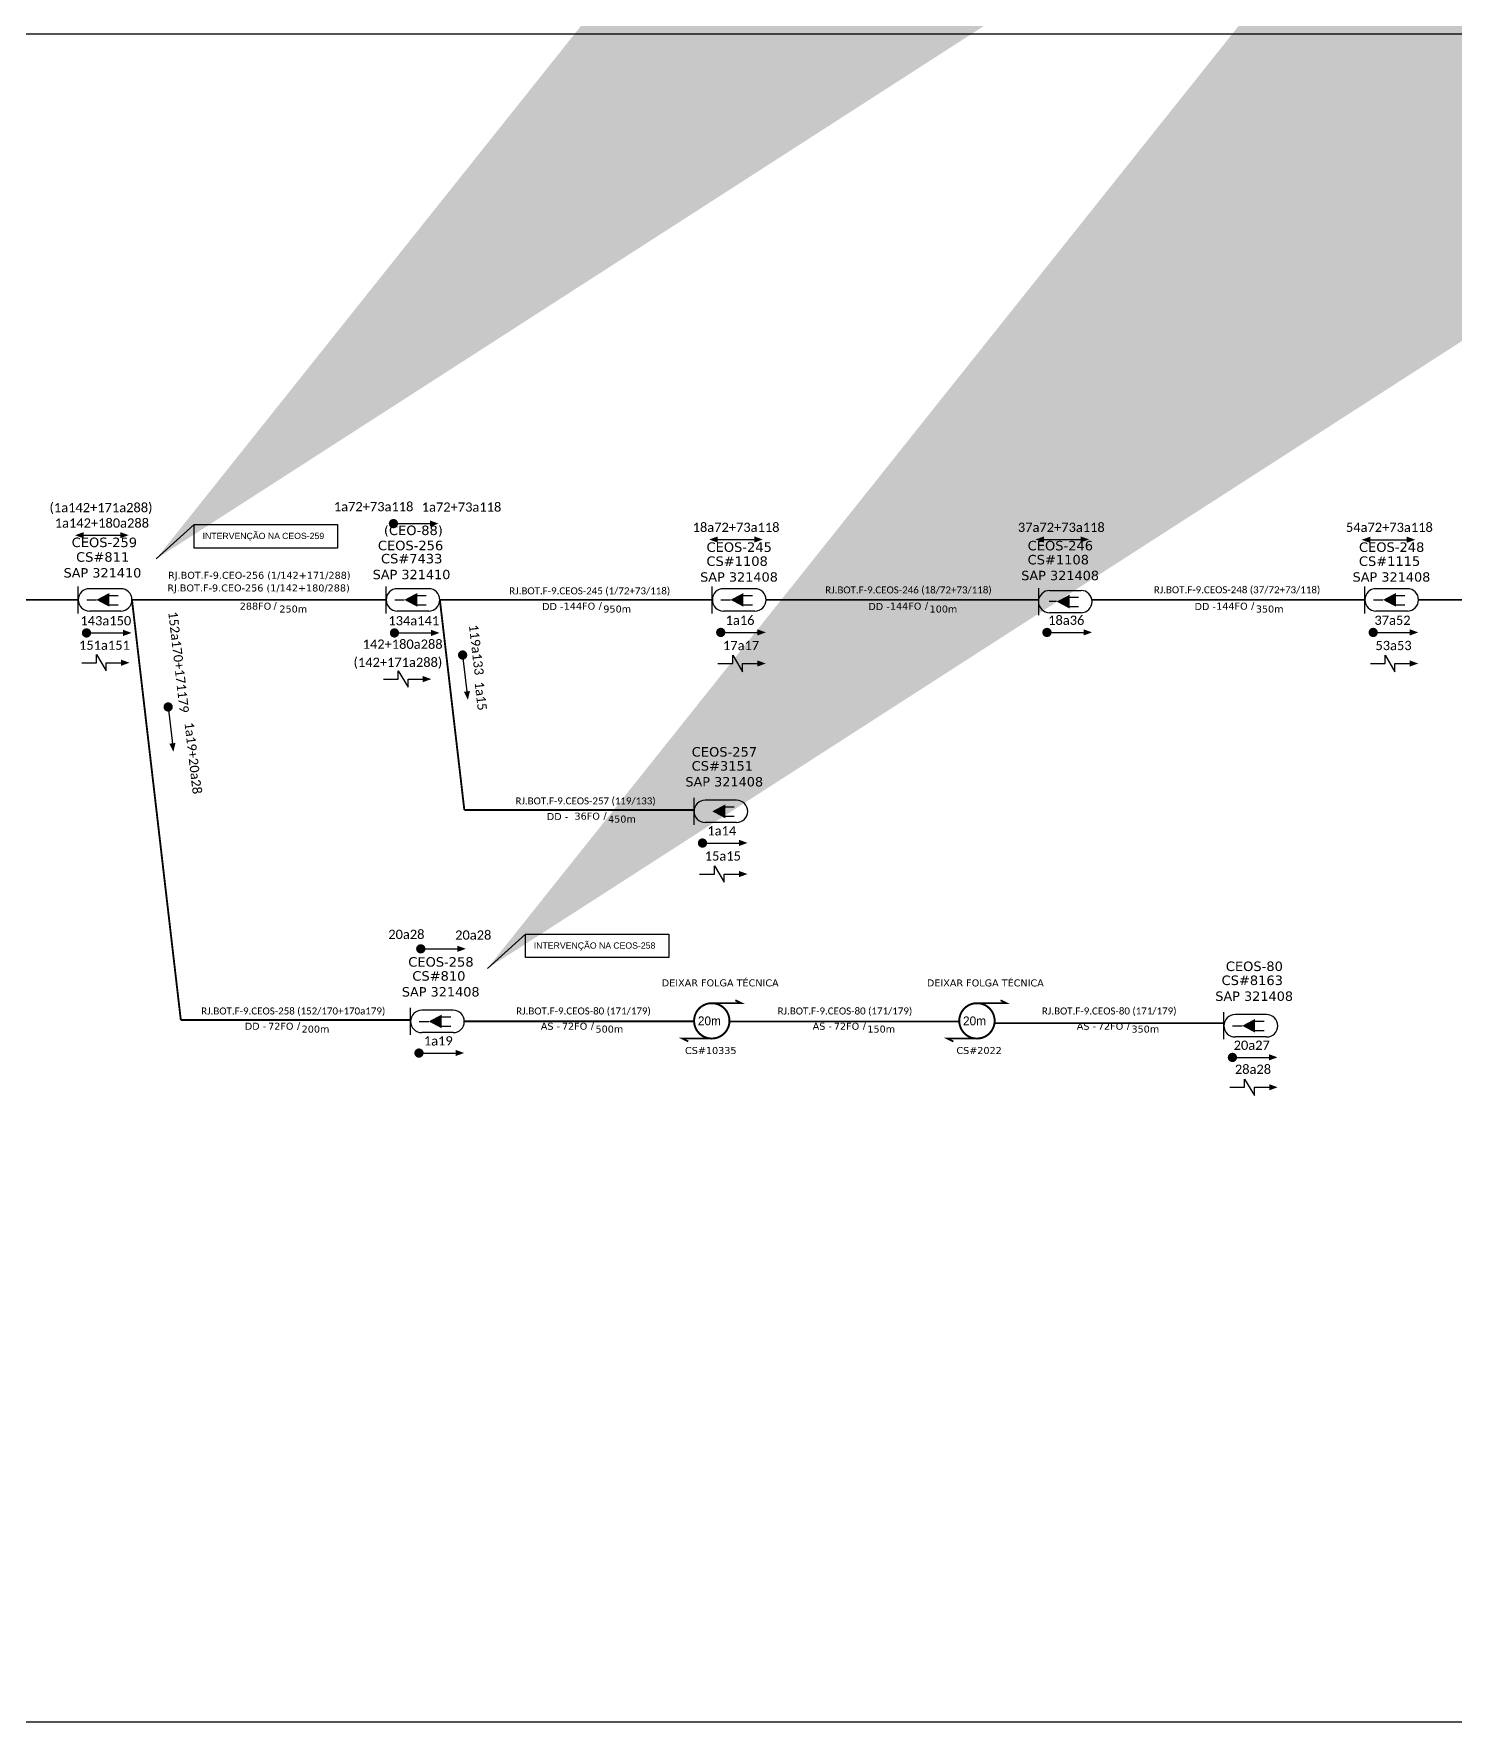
# Model space of a CAD drawing. Extents: x 57889 to 59083, y 58759 to 60460.
# Drawn here: x 58228.3 to 58531.9, y 60098.9 to 60459.9 of the extents above; entities that cross this region are included whole.
import ezdxf
from ezdxf.enums import TextEntityAlignment as Align

# ---------------------------------------------------------------- set-up
doc = ezdxf.new("R2010")
doc.units = 0
doc.layers.get('0').update_dxf_attribs({"linetype": 'CONTINUOUS'})
for name, color, linetype in [('10_4-POSTES', 1, 'CONTINUOUS'), ('20_4-CEOS', 1, 'CONTINUOUS'), ('20_5-CABO_AÉREO', 1, 'CONTINUOUS'), ('20_5-CEO', 1, 'CONTINUOUS'), ('40_1-ETIQUETAS', 1, 'CONTINUOUS'), ('SETA', 7, 'CONTINUOUS'), ('UIFILAR_ESTACAO_GPON_OI', 3, 'CONTINUOUS')]:
    doc.layers.add(name, color=color, linetype=linetype)
doc.styles.add('ARIAL', font='arial.ttf')
doc.styles.add('ROMANS', font='romans.shx')
doc.styles.add('SIREDIT', font='verdana.ttf')
doc.linetypes.add('FENCELINE1', pattern='A,0.25,-0.1,[133,ltypeshp.shx,S=0.1,R=0,X=-0.1,Y=0],-0.1,1', length=1.45)
doc.dimstyles.new('CL', dxfattribs={"dimtxt": 1, "dimasz": 2, "dimexe": 0.18, "dimexo": 0.0625, "dimgap": 0.09, "dimtad": 0, "dimdec": 0, "dimrnd": 1, "dimzin": 0, "dimtxsty": 'SIREDIT', "dimblk": 'NONE', "dimcen": 0, "dimse1": 1, "dimse2": 1, "dimsd1": 1, "dimsd2": 1, "dimclrt": 7, "dimazin": 3, "dimtfac": 1, "dimtdec": 0, "dimtofl": 0, "dimtmove": 0, "dimatfit": 3, "dimtolj": 1, "dimtzin": 0})

# ---------------------------------------------------------------- blocks, each defined once
blk = doc.blocks.new('*U54')
at = {"color": 3}
blk.add_lwpolyline([(0.0000405, 0.000041), (0.0001936, 0.000041), (0.0001936, 0.0000158), (0.0000405, 0.0000158)], close=True, dxfattribs=at)
at = {"color": 3, "style": 'ARIAL'}
blk.add_attdef('SERVIÇO_EM_EMENDA_EXIST', text='', height=0.00000666, dxfattribs=at).set_placement((0.0001321, 0.0000254), align=Align.RIGHT)
blk.add_attdef('FID', (0.0001344, 0.0000254), '', height=0.00000666, dxfattribs=at)
at = {"layer": '10_4-POSTES', "style": 'ROMANS'}
for tag, p, flags in [('ID_ATIVIDADE', (-0.0000068, -0.0000086), 3), ('QTDE', (-0.000006, -0.000014), 3), ('FATOR', (-0.0000019, -0.0000113), 1)]:
    blk.add_attdef(tag, p, '', height=0.00000209, dxfattribs=dict(at, flags=flags))
at = {"color": 3}
blk.add_leader([(-0.0000002, 0.0000042), (0.0000405, 0.000041)], dimstyle='CL', override={"dimgap": 0.09, "dimtad": 0}, dxfattribs=at)

msp = doc.modelspace()

# ---------------------------------------------------------------- linework, layer by layer
at = {"color": 0, "const_width": 0.99}
for points in [[(58304.64, 60355.19, 1), (58305.63, 60355.19, 1)], [(58239.04, 60331.81, 1), (58240.03, 60331.81, 1)], [(58374.6, 60331.92, 1), (58375.59, 60331.92, 1)], [(58444.33, 60331.92, 1), (58445.32, 60331.92, 1)], [(58514.06, 60331.92, 1), (58515.05, 60331.92, 1)], [(58319.87, 60327.58, 1), (58319.98, 60326.6, 1)], [(58256.92, 60316.47, 1), (58257.04, 60315.49, 1)], [(58370.7, 60286.89, 1), (58371.69, 60286.89, 1)], [(58310.48, 60264.26, 1), (58311.47, 60264.26, 1)], [(58310.1, 60241.97, 1), (58311.09, 60241.97, 1)], [(58483.97, 60241.04, 1), (58484.96, 60241.04, 1)]]:
    msp.add_lwpolyline(points, format="xyb", close=True, dxfattribs=at)
at = {"color": 7, "const_width": 0.99}
msp.add_lwpolyline([(58304.86, 60331.81, 1), (58305.85, 60331.81, 1)], format="xyb", close=True, dxfattribs=at)
at = {"color": 0}
for points in [[(58241.66, 60325.44), (58241.66, 60327.2), (58243.75, 60323.7), (58243.75, 60325.44)], [(58377.65, 60325.28), (58377.65, 60327.03), (58379.74, 60323.53), (58379.74, 60325.28)], [(58517.11, 60325.28), (58517.11, 60327.03), (58519.2, 60323.53), (58519.2, 60325.28)], [(58306.16, 60321.94), (58306.16, 60323.69), (58308.25, 60320.2), (58308.25, 60321.94)], [(58373.75, 60280.25), (58373.75, 60282), (58375.84, 60278.5), (58375.84, 60280.25)], [(58487.07, 60234.66), (58487.07, 60236.41), (58489.16, 60232.91), (58489.16, 60234.66)]]:
    msp.add_lwpolyline(points, dxfattribs=at)
at = {"color": 1, "const_width": 0.42}
for points in [[(58373.18, 60252.64, 1.000012), (58373.18, 60245.08, 0.999978)], [(58429.86, 60252.64, 1.000012), (58429.86, 60245.08, 0.999978)]]:
    msp.add_lwpolyline(points, format="xyb", close=True, dxfattribs=at)
at = {"color": 1, "const_width": 0.394}
for points in [[(58373.18, 60252.64), (58379.48, 60252.64), (58378.22, 60253.27)], [(58429.86, 60252.64), (58436.16, 60252.64), (58434.9, 60253.27)], [(58373.18, 60245.08), (58366.88, 60245.08), (58368.14, 60244.45)], [(58429.86, 60245.08), (58423.56, 60245.08), (58424.82, 60244.45)]]:
    msp.add_lwpolyline(points, dxfattribs=at)
at = {"layer": '20_4-CEOS', "color": 5}
for p, q in [((58246.85, 60341.28), (58240.14, 60341.28)), ((58312.67, 60341.28), (58305.96, 60341.28)), ((58246.85, 60336.49), (58240.14, 60336.49)), ((58312.67, 60336.49), (58305.96, 60336.49))]:
    msp.add_line(p, q, dxfattribs=at)
at = {"layer": '20_4-CEOS', "color": 0}
for p, q in [((58382.4, 60341.28), (58375.69, 60341.28)), ((58521.86, 60341.28), (58515.15, 60341.28)), ((58382.4, 60336.49), (58375.69, 60336.49)), ((58521.86, 60336.49), (58515.15, 60336.49)), ((58378.49, 60296.05), (58371.78, 60296.05)), ((58378.49, 60291.26), (58371.78, 60291.26))]:
    msp.add_line(p, q, dxfattribs=at)
at = {"layer": '20_4-CEOS', "color": 8}
for p, q in [((58317.89, 60251.13), (58311.18, 60251.13)), ((58491.76, 60250.2), (58485.05, 60250.2)), ((58317.89, 60246.34), (58311.18, 60246.34)), ((58491.76, 60245.41), (58485.05, 60245.41))]:
    msp.add_line(p, q, dxfattribs=at)
at = {"layer": '20_4-CEOS', "color": 5}
for points in [[(58237.75, 60336), (58237.75, 60341.77)], [(58303.56, 60336), (58303.56, 60341.77)], [(58239.6, 60338.89), (58241.64, 60338.89)], [(58239.6, 60338.89), (58241.64, 60338.89)], [(58244.29, 60339.84), (58246.33, 60339.84)], [(58244.29, 60339.84), (58246.33, 60339.84)], [(58244.29, 60337.85), (58246.33, 60337.85)], [(58244.29, 60337.85), (58246.33, 60337.85)], [(58305.42, 60338.89), (58307.46, 60338.89)], [(58305.42, 60338.89), (58307.46, 60338.89)], [(58310.11, 60339.84), (58312.15, 60339.84)], [(58310.11, 60339.84), (58312.15, 60339.84)], [(58310.11, 60337.85), (58312.15, 60337.85)], [(58310.11, 60337.85), (58312.15, 60337.85)]]:
    msp.add_lwpolyline(points, dxfattribs=at)
at = {"layer": '20_4-CEOS', "color": 0}
for points in [[(58373.29, 60336), (58373.29, 60341.77)], [(58512.75, 60336), (58512.75, 60341.77)], [(58375.15, 60338.89), (58377.19, 60338.89)], [(58379.84, 60339.84), (58381.88, 60339.84)], [(58379.84, 60337.85), (58381.88, 60337.85)], [(58449.54, 60339.46), (58451.58, 60339.46)], [(58449.54, 60337.47), (58451.58, 60337.47)], [(58514.61, 60338.89), (58516.65, 60338.89)], [(58519.3, 60339.84), (58521.34, 60339.84)], [(58519.3, 60337.85), (58521.34, 60337.85)], [(58369.38, 60290.77), (58369.38, 60296.54)], [(58375.93, 60294.61), (58377.97, 60294.61)], [(58375.93, 60292.61), (58377.97, 60292.61)], [(58310.65, 60248.74), (58312.68, 60248.74)], [(58484.51, 60247.81), (58486.55, 60247.81)]]:
    msp.add_lwpolyline(points, dxfattribs=at)
at = {"layer": '20_4-CEOS', "color": 5}
for points in [[(58241.64, 60338.89, 0, 2.95, 0), (58244.41, 60338.89, 2.95, 2.95, 0)], [(58241.64, 60338.89, 0, 2.95, 0), (58244.41, 60338.89, 2.95, 2.95, 0)], [(58307.46, 60338.89, 0, 2.95, 0), (58310.23, 60338.89, 2.95, 2.95, 0)], [(58307.46, 60338.89, 0, 2.95, 0), (58310.23, 60338.89, 2.95, 2.95, 0)]]:
    msp.add_lwpolyline(points, format="xyseb", dxfattribs=at)
at = {"layer": '20_4-CEOS', "color": 0}
for points in [[(58377.19, 60338.89, 0, 2.95, 0), (58379.96, 60338.89, 2.95, 2.95, 0)], [(58446.89, 60338.51, 0, 2.95, 0), (58449.66, 60338.51, 2.95, 2.95, 0)], [(58516.65, 60338.89, 0, 2.95, 0), (58519.42, 60338.89, 2.95, 2.95, 0)], [(58373.28, 60293.66, 0, 2.95, 0), (58376.05, 60293.66, 2.95, 2.95, 0)]]:
    msp.add_lwpolyline(points, format="xyseb", dxfattribs=at)
at = {"layer": '20_4-CEOS', "color": 8}
for points in [[(58308.79, 60245.85), (58308.79, 60251.62)], [(58482.65, 60244.92), (58482.65, 60250.69)], [(58315.33, 60249.69), (58317.37, 60249.69)], [(58315.33, 60247.7), (58317.37, 60247.7)], [(58489.2, 60248.76), (58491.24, 60248.76)], [(58489.2, 60246.77), (58491.24, 60246.77)]]:
    msp.add_lwpolyline(points, dxfattribs=at)
for points in [[(58312.68, 60248.74, 0, 2.95, 0), (58315.46, 60248.74, 2.95, 2.95, 0)], [(58486.55, 60247.81, 0, 2.95, 0), (58489.32, 60247.81, 2.95, 2.95, 0)]]:
    msp.add_lwpolyline(points, format="xyseb", dxfattribs=at)
at = {"layer": '20_4-CEOS', "color": 5}
for centre, start, end in [((58240.14, 60338.89), 90, 270), ((58246.85, 60338.89), 270, 90), ((58305.96, 60338.89), 90, 270), ((58312.67, 60338.89), 270, 90)]:
    msp.add_arc(centre, 2.39, start, end, dxfattribs=at)
at = {"layer": '20_4-CEOS', "color": 0}
for centre, start, end in [((58375.69, 60338.89), 90, 270), ((58382.4, 60338.89), 270, 90), ((58515.15, 60338.89), 90, 270), ((58521.86, 60338.89), 270, 90), ((58371.78, 60293.66), 90, 270), ((58378.49, 60293.66), 270, 90)]:
    msp.add_arc(centre, 2.39, start, end, dxfattribs=at)
at = {"layer": '20_4-CEOS', "color": 8}
for centre, start, end in [((58311.18, 60248.74), 90, 270), ((58317.89, 60248.74), 270, 90), ((58485.05, 60247.81), 90, 270), ((58491.76, 60247.81), 270, 90)]:
    msp.add_arc(centre, 2.39, start, end, dxfattribs=at)
at = {"layer": '20_5-CABO_AÉREO', "color": 5, "ltscale": 50, "const_width": 0.4}
for points in [[(58179.49, 60338.89), (58237.75, 60338.89)], [(58249.25, 60338.89), (58303.56, 60338.89)], [(58249.25, 60338.89), (58254.47, 60293.97)], [(58254.47, 60293.97), (58259.69, 60249.05)], [(58259.69, 60249.05), (58308.81, 60249.05)]]:
    msp.add_lwpolyline(points, dxfattribs=at)
at = {"layer": '20_5-CABO_AÉREO', "color": 0, "ltscale": 50, "const_width": 0.4}
for points in [[(58315.06, 60338.89), (58320.29, 60293.97)], [(58320.29, 60293.97), (58369.41, 60293.97)]]:
    msp.add_lwpolyline(points, dxfattribs=at)
at = {"layer": '20_5-CABO_AÉREO', "color": 1, "linetype": 'FENCELINE1', "ltscale": 50, "const_width": 0.4}
for points in [[(58320.29, 60248.74), (58369.41, 60248.74)], [(58376.96, 60248.73), (58426.08, 60248.73)], [(58433.61, 60248.37), (58482.72, 60248.37)]]:
    msp.add_lwpolyline(points, dxfattribs=at)
at = {"layer": '20_5-CEO', "color": 0}
for p, q in [((58445.39, 60340.9), (58452.1, 60340.9)), ((58452.1, 60336.12), (58445.39, 60336.12))]:
    msp.add_line(p, q, dxfattribs=at)
for points in [[(58443, 60341.4), (58443, 60335.63)], [(58446.89, 60338.51), (58445.28, 60338.51)]]:
    msp.add_lwpolyline(points, dxfattribs=at)
for centre, start, end in [((58445.39, 60338.51), 90, 270), ((58452.1, 60338.51), 270, 90)]:
    msp.add_arc(centre, 2.39, start, end, dxfattribs=at)
at = {"layer": '40_1-ETIQUETAS', "color": 0, "const_width": 0.4}
for points in [[(58315.06, 60338.89), (58373.29, 60338.89)], [(58384.79, 60338.89), (58443.02, 60338.89)], [(58454.52, 60338.89), (58512.75, 60338.89)], [(58524.25, 60338.89), (58582.48, 60338.89)]]:
    msp.add_lwpolyline(points, dxfattribs=at)
at = {"layer": 'SETA', "color": 0}
for points in [[(58305.13, 60355.19), (58313.64, 60355.19)], [(58238.9, 60352.7), (58247.41, 60352.7)], [(58374.45, 60351.79), (58382.96, 60351.79)], [(58444.18, 60351.79), (58452.69, 60351.79)], [(58513.91, 60351.73), (58522.42, 60351.73)], [(58239.53, 60331.81), (58248.04, 60331.81)], [(58305.35, 60331.81), (58313.86, 60331.81)], [(58375.09, 60331.92), (58383.6, 60331.92)], [(58444.82, 60331.92), (58453.33, 60331.92)], [(58514.55, 60331.92), (58523.06, 60331.92)], [(58319.92, 60327.09), (58320.9, 60318.63)], [(58238.5, 60325.44), (58241.66, 60325.44)], [(58243.75, 60325.44), (58246.91, 60325.44)], [(58374.49, 60325.28), (58377.65, 60325.28)], [(58379.74, 60325.28), (58382.9, 60325.28)], [(58513.95, 60325.28), (58517.11, 60325.28)], [(58519.2, 60325.28), (58522.36, 60325.28)], [(58303, 60321.94), (58306.16, 60321.94)], [(58308.25, 60321.94), (58311.41, 60321.94)], [(58256.98, 60315.98), (58257.96, 60307.53)], [(58371.19, 60286.89), (58379.7, 60286.89)], [(58370.59, 60280.25), (58373.75, 60280.25)], [(58375.84, 60280.25), (58379, 60280.25)], [(58310.98, 60264.26), (58319.49, 60264.26)], [(58310.6, 60241.97), (58319.11, 60241.97)], [(58484.46, 60241.04), (58492.97, 60241.04)], [(58483.91, 60234.66), (58487.07, 60234.66)], [(58489.16, 60234.66), (58492.32, 60234.66)]]:
    msp.add_lwpolyline(points, dxfattribs=at)
for points in [[(58312.96, 60355.86), (58314.77, 60355.2), (58312.96, 60354.54)], [(58238.9, 60353.36), (58237.08, 60352.7), (58238.9, 60352.04)], [(58246.73, 60353.38), (58248.54, 60352.72), (58246.73, 60352.06)], [(58374.45, 60352.45), (58372.63, 60351.79), (58374.45, 60351.13)], [(58382.28, 60352.46), (58384.09, 60351.8), (58382.28, 60351.14)], [(58444.18, 60352.45), (58442.36, 60351.79), (58444.18, 60351.13)], [(58452.01, 60352.46), (58453.82, 60351.8), (58452.01, 60351.14)], [(58513.91, 60352.39), (58512.09, 60351.73), (58513.91, 60351.07)], [(58521.74, 60352.4), (58523.55, 60351.74), (58521.74, 60351.08)], [(58247.36, 60332.48), (58249.17, 60331.82), (58247.36, 60331.16)], [(58313.18, 60332.48), (58314.99, 60331.82), (58313.18, 60331.16)], [(58382.92, 60332.59), (58384.73, 60331.93), (58382.92, 60331.27)], [(58452.65, 60332.59), (58454.46, 60331.93), (58452.65, 60331.27)], [(58522.38, 60332.59), (58524.19, 60331.93), (58522.38, 60331.27)], [(58246.91, 60326.1), (58248.73, 60325.44), (58246.91, 60324.78)], [(58311.41, 60322.6), (58313.23, 60321.94), (58311.41, 60321.28)], [(58382.9, 60325.94), (58384.72, 60325.28), (58382.9, 60324.62)], [(58522.36, 60325.94), (58524.18, 60325.28), (58522.36, 60324.62)], [(58321.49, 60319.39), (58321.05, 60317.51), (58320.18, 60319.24)], [(58258.55, 60308.28), (58258.1, 60306.41), (58257.24, 60308.13)], [(58379.02, 60287.57), (58380.83, 60286.91), (58379.02, 60286.25)], [(58379, 60280.91), (58380.82, 60280.25), (58379, 60279.59)], [(58318.81, 60264.93), (58320.62, 60264.27), (58318.81, 60263.61)], [(58318.42, 60242.65), (58320.24, 60241.99), (58318.42, 60241.33)], [(58492.29, 60241.72), (58494.1, 60241.06), (58492.29, 60240.4)], [(58492.32, 60235.32), (58494.13, 60234.66), (58492.32, 60234)]]:
    msp.add_solid(points, dxfattribs=at)
at = {"layer": 'UIFILAR_ESTACAO_GPON_OI', "color": 6, "linetype": 'BYBLOCK'}
msp.add_lwpolyline([(57897.03, 60459.94), (59082.66, 60459.94), (59082.66, 60098.88), (57897.03, 60098.88)], close=True, dxfattribs=at)

# ---------------------------------------------------------------- block references
at = {"color": 0, "xscale": 199999.9999999376, "yscale": 199999.9999999376, "zscale": 199999.9999999376}
for p, values in [((58254.46, 60346.81), {'SERVIÇO_EM_EMENDA_EXIST': 'INTERVENÇÃO NA', 'FID': 'CEOS-259'}), ((58325.25, 60259.22), {'SERVIÇO_EM_EMENDA_EXIST': 'INTERVENÇÃO NA', 'FID': 'CEOS-258'})]:
    msp.add_blockref('*U54', p, dxfattribs=at).add_auto_attribs(values)

# ---------------------------------------------------------------- texts
at = {"color": 0}
for p in [(58370.21, 60247.92), (58426.88, 60247.91)]:
    msp.add_text('20m', height=1.89, dxfattribs=at).set_placement(p)
at = {"color": 0, "char_height": 1.98, "width": 25.1052, "attachment_point": 5}
for s, insert in [('{\\fCalibri|b0|i0|c0|p34;\\C7;(1a142\\C0;+171a288)}', (58242.63, 60358.41)), ('{\\fCalibri|b0|i0|c0|p34;\\C7;1a7\\C0;2+73a118}', (58300.9, 60358.81)), ('{\\fCalibri|b0|i0|c0|p34;\\C7;1a7\\C0;2+73a118}', (58319.69, 60358.72)), ('{\\fCalibri|b0|i0|c0|p34;\\C7;18a72\\C0;+73a118}', (58378.37, 60354.39)), ('{\\fCalibri|b0|i0|c0|p34;\\C7;37a72\\C0;+73a118}', (58447.89, 60354.39)), ('{\\fCalibri|b0|i0|c0|p34;\\C7;54a72\\C0;+73a118}', (58518.01, 60354.39)), ('{\\fCalibri|b0|i0|c0|p34;\\C7;143a150}', (58243.66, 60334.41)), ('{\\fCalibri|b0|i0|c0|p34;\\C7;134a141}', (58309.48, 60334.41)), ('{\\fCalibri|b0|i0|c0|p34;\\C7;1a16}', (58379.22, 60334.52)), ('{\\fCalibri|b0|i0|c0|p34;\\C7;18a36}', (58448.95, 60334.52)), ('{\\fCalibri|b0|i0|c0|p34;\\C7;37a52}', (58518.68, 60334.52)), ('{\\fCalibri|b0|i0|c0|p34;151a151}', (58243.37, 60329.18)), ('{\\fCalibri|b0|i0|c0|p34;\\C7;17a17}', (58379.44, 60329.12)), ('{\\fCalibri|b0|i0|c0|p34;\\C7;53a53}', (58518.9, 60329.12)), ('{\\fCalibri|b0|i0|c0|p34;\\C7;1a14}', (58375.32, 60289.49)), ('{\\fCalibri|b0|i0|c0|p34;\\C7;15a15}', (58375.54, 60284.1)), ('{\\fCalibri|b0|i0|c0|p34;\\C7;20a28}', (58307.9, 60267.35)), ('{\\fCalibri|b0|i0|c0|p34;\\C7;20a28}', (58322.2, 60267.2)), ('{\\fCalibri|b0|i0|c0|p34;\\C7;1a19}', (58314.72, 60244.57)), ('{\\fCalibri|b0|i0|c0|p34;\\C7;20a27}', (58488.59, 60243.64)), ('{\\fCalibri|b0|i0|c0|p34;\\C7;28a28}', (58488.86, 60238.5))]:
    msp.add_mtext(s, dxfattribs=dict(at, insert=insert))
at = {"color": 1, "char_height": 1.98, "width": 25.1052, "attachment_point": 5}
for s, insert in [('{\\fCalibri|b0|i0|c0|p34;1a142+180a288}', (58242.82, 60355.3)), ('{\\fCalibri|b0|i0|c0|p34;142+180a288}', (58307.1, 60329.4))]:
    msp.add_mtext(s, dxfattribs=dict(at, insert=insert))
at = {"color": 0, "char_height": 1.98, "width": 25.1052, "attachment_point": 5, "rotation": 276.5938}
for s, insert in [('{\\fCalibri|b0|i0|c0|p34;\\C7;152a170\\C1;+171179}', (58259.22, 60325.56)), ('{\\fCalibri|b0|i0|c0|p34;\\C7;119a133}', (58322.86, 60328.2)), ('{\\fCalibri|b0|i0|c0|p34;\\C7;1a15}', (58323.81, 60318.32)), ('{\\fCalibri|b0|i0|c0|p34;\\C7;1a19\\C1;+20a28}', (58262.34, 60305.04))]:
    msp.add_mtext(s, dxfattribs=dict(at, insert=insert))
at = {"color": 5, "insert": (58306.09, 60325.32), "char_height": 1.98, "width": 5.5123, "attachment_point": 5}
msp.add_mtext('{\\fCalibri|b0|i0|c0|p34;(142+171a288)}', dxfattribs=at)
at = {"layer": '20_4-CEOS', "color": 0, "style": 'SIREDIT'}
for s, height, p in [('CEOS-259', 2.028, (58243.35, 60350.17)), ('CEOS-256', 2.028, (58308.8, 60349.5)), ('(CEO-88)', 2.028, (58309.4, 60352.74)), ('CEOS-246', 2.028, (58447.69, 60349.47)), ('CS#811', 2.028, (58242.98, 60347.04)), ('CS#1108 ', 2.028, (58379.04, 60346.15)), ('CEOS-245', 2.028, (58379.04, 60349.15)), ('CS#1108 ', 2.028, (58447.69, 60346.47)), ('CS#1115 ', 2.028, (58518.5, 60346.15)), ('CEOS-248', 2.028, (58518.5, 60349.15)), ('SAP 321410', 2, (58242.94, 60343.67)), ('SAP 321408', 2, (58379, 60342.78)), ('SAP 321408', 2, (58447.64, 60343.1)), ('SAP 321408', 2, (58518.46, 60342.78)), ('CS#3151 ', 2.028, (58375.88, 60302.37)), ('CEOS-257', 2.028, (58375.88, 60305.37)), ('SAP 321408', 2, (58375.84, 60298.99))]:
    msp.add_text(s, height=height, dxfattribs=at).set_placement(p, align=Align.CENTER)
at = {"layer": '20_4-CEOS', "color": 7, "style": 'SIREDIT'}
for s, height, p in [('CS#7433', 2.028, (58309.04, 60346.69)), ('SAP 321410', 2, (58309, 60343.31)), ('CEOS-258', 2.028, (58315.29, 60260.45)), ('CEOS-80', 2.028, (58489.15, 60259.52)), ('CS#810 ', 2.028, (58315.29, 60257.45)), ('CS#8163 ', 2.028, (58489.15, 60256.52)), ('SAP 321408', 2, (58315.24, 60254.07)), ('SAP 321408', 2, (58489.11, 60253.14))]:
    msp.add_text(s, height=height, dxfattribs=at).set_placement(p, align=Align.CENTER)
at = {"layer": '40_1-ETIQUETAS', "color": 5, "style": 'SIREDIT'}
msp.add_text('RJ.BOT.F-9.CEO-256 (1/142+171/288)', height=1.5, dxfattribs=at).set_placement((58276.47, 60343.39), align=Align.CENTER)
at = {"layer": '40_1-ETIQUETAS', "color": 1, "style": 'SIREDIT'}
msp.add_text('RJ.BOT.F-9.CEO-256 (1/142+180/288)', height=1.5, dxfattribs=at).set_placement((58276.3, 60340.68), align=Align.CENTER)
at = {"layer": '40_1-ETIQUETAS', "color": 0, "style": 'SIREDIT'}
for s, p in [('288FO', (58279.02, 60336.79)), ('/', (58280.2, 60336.93)), ('DD - ', (58342.14, 60336.71)), ('144FO', (58348.26, 60336.79)), ('/', (58349.7, 60336.93)), ('DD - ', (58411.87, 60336.71)), ('144FO', (58417.99, 60336.79)), ('/', (58419.43, 60336.93)), ('DD - ', (58481.6, 60336.71)), ('144FO', (58487.72, 60336.79)), ('/', (58489.16, 60336.93)), ('DD - ', (58343.14, 60291.79)), ('36FO', (58349.26, 60291.88)), ('/', (58350.71, 60292.01)), ('DD - ', (58278.59, 60246.96)), ('72FO', (58283.77, 60246.96)), ('/', (58285.22, 60247.1)), ('AS - ', (58341.4, 60246.96)), ('72FO', (58346.57, 60246.96)), ('/', (58348.02, 60247.1)), ('AS - ', (58399.51, 60246.96)), ('72FO', (58404.69, 60246.96)), ('/', (58406.14, 60247.1)), ('AS - ', (58455.96, 60246.96)), ('72FO', (58461.13, 60246.96)), ('/', (58462.58, 60247.1))]:
    msp.add_text(s, height=1.5, dxfattribs=at).set_placement(p, align=Align.RIGHT)
for s, p in [('250m', (58280.76, 60336.18)), ('950m', (58350, 60336.18)), ('100m', (58419.73, 60336.18)), ('350m', (58489.46, 60336.18)), ('450m', (58351.01, 60291.26)), ('200m', (58285.51, 60246.35)), ('500m', (58348.32, 60246.35)), ('150m', (58406.43, 60246.35)), ('350m', (58462.88, 60246.35))]:
    msp.add_text(s, height=1.5, dxfattribs=at).set_placement(p)
for s, p in [('DEIXAR FOLGA TÉCNICA', (58374.98, 60256.23)), ('DEIXAR FOLGA TÉCNICA', (58431.65, 60256.22)), ('CS#10335', (58372.97, 60241.77)), ('CS#2022', (58430.32, 60241.77))]:
    msp.add_text(s, height=1.5, dxfattribs=at).set_placement(p, align=Align.CENTER)
at = {"layer": '40_1-ETIQUETAS', "color": 0, "char_height": 1.5, "width": 60.0234, "attachment_point": 5, "style": 'SIREDIT'}
for s, insert in [('{\\fCalibri|b0|i0|c0|p34;RJ.BOT.F-9.CEOS-245 (1/72+73/118) }', (58347.09, 60340.65)), ('{\\fCalibri|b0|i0|c0|p34;RJ.BOT.F-9.CEOS-246 (18/72+73/118) \\P\\C7; }', (58415.22, 60339.6)), ('{\\fCalibri|b0|i0|c0|p34;RJ.BOT.F-9.CEOS-248 (37/72+73/118)  }', (58485.45, 60340.88)), ('{\\fCalibri|b0|i0|c0|p34;RJ.BOT.F-9.CEOS-257 (119/133\\C0;) }', (58346.2, 60295.73))]:
    msp.add_mtext(s, dxfattribs=dict(at, insert=insert))
at = {"layer": '40_1-ETIQUETAS', "color": 7, "char_height": 1.5, "width": 60.0234, "attachment_point": 5, "style": 'SIREDIT'}
for s, insert in [('{\\fCalibri|b0|i0|c0|p34;RJ.BOT.F-9.CEOS-258 (152/170\\C1;+170a179) }', (58283.72, 60250.81)), ('{\\fCalibri|b0|i0|c0|p34;RJ.BOT.F-9.CEOS-80 (171/1\\C0;79) }', (58345.76, 60250.81)), ('{\\fCalibri|b0|i0|c0|p34;RJ.BOT.F-9.CEOS-80 (171/1\\C0;79) }', (58401.64, 60250.81)), ('{\\fCalibri|b0|i0|c0|p34;RJ.BOT.F-9.CEOS-80 (171/1\\C0;79) }', (58458.13, 60250.81))]:
    msp.add_mtext(s, dxfattribs=dict(at, insert=insert))

doc.saveas('drawing.dxf')
